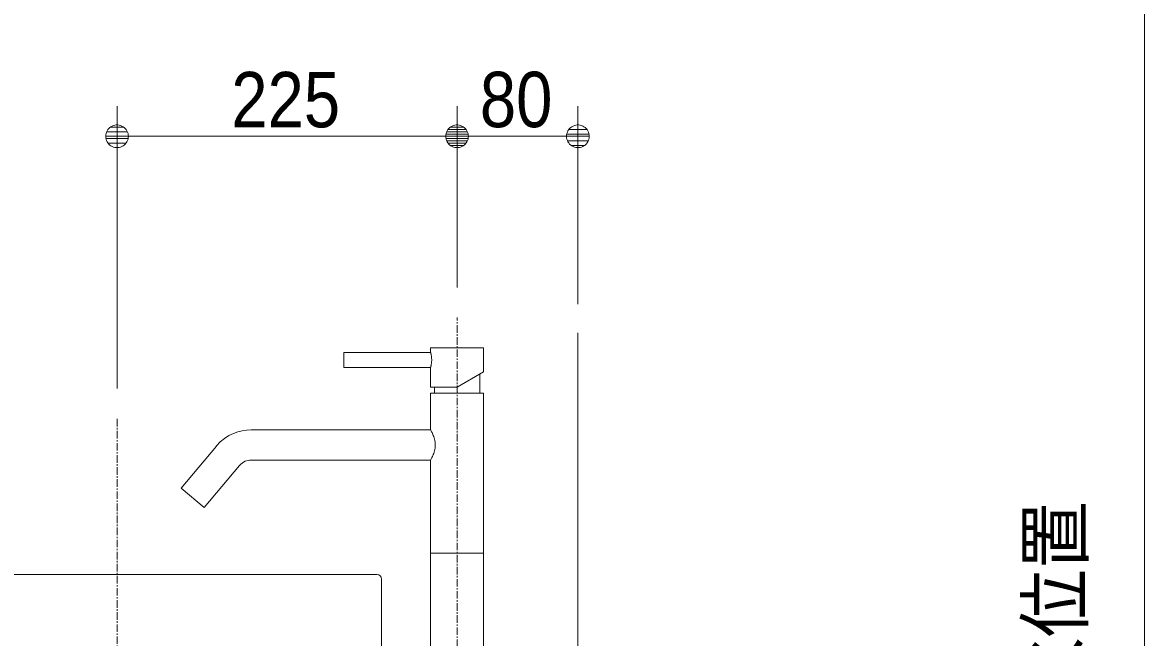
# Model space of a CAD drawing. Units: millimetres, scale not verified. Extents: x -6062 to 6062, y -3045 to 3045.
# Drawn here: x 1470 to 2212, y -1272 to -865 of the extents above; entities that cross this region are included whole.
import ezdxf
from ezdxf.enums import TextEntityAlignment as Align

# ---------------------------------------------------------------- set-up
doc = ezdxf.new("R2010")
doc.units = ezdxf.units.MM
doc.header["$LTSCALE"] = 20
doc.linetypes.add('CHAIN1', pattern=[8, 5, -1, 1, -1])
doc.linetypes.add('DASHED1', pattern=[1.8, 1.2, -0.6])
for name, color, linetype, lineweight in [('0-0_1図面枠', 7, 'Continuous', 9), ('0-1_5ボウル・キャビネット', 7, 'Continuous', 9), ('0-2_2寸法-1', 7, 'Continuous', 9), ('0-3_0', 7, 'Continuous', 9), ('0-4_2寸法-2', 7, 'Continuous', 9), ('0-5_4給排水', 7, 'Continuous', 9)]:
    doc.layers.add(name, color=color, linetype=linetype, lineweight=lineweight)
doc.styles.add('ＭＳ Ｐゴシック', font='')
doc.styles.get('ＭＳ Ｐゴシック').set_extended_font_data('MS PGothic')

# ---------------------------------------------------------------- blocks, each defined once
blk = doc.blocks.new('グループ-2')
at = {"layer": '0-0_1図面枠'}
blk.add_lwpolyline([(-80000, 55400), (80000, 55400), (80000, -55400), (-80000, -55400)], close=True, dxfattribs=at)
blk = doc.blocks.new('図面枠')
at = {"layer": '0-0_1図面枠'}
blk.add_blockref('グループ-2', (0, 0), dxfattribs=at)
blk = doc.blocks.new('_Dot')
at = {"layer": '0-3_0'}
for p, q in [((-10, 0), (-20, 0)), ((9.78, 2), (-9.78, 2)), ((7.99, 6), (-7.99, 6)), ((9.16, -3.98), (-9.16, -3.98)), ((6, -7.98), (-6, -7.98))]:
    blk.add_line(p, q, dxfattribs=at)
for points in [[(10, 0), (9.92, 1.25), (9.69, 2.49), (9.3, 3.68), (8.76, 4.82), (8.09, 5.88), (7.29, 6.85), (6.37, 7.71), (5.36, 8.44), (4.26, 9.05), (3.09, 9.51), (1.87, 9.82), (0.63, 9.98), (-0.63, 9.98), (-1.87, 9.82), (-3.09, 9.51), (-4.26, 9.05), (-5.36, 8.44), (-6.37, 7.71), (-7.29, 6.85), (-8.09, 5.88), (-8.76, 4.82), (-9.3, 3.68), (-9.69, 2.49), (-9.92, 1.25), (-10, 0), (0, 0)], [(-10, 0), (-9.92, -1.25), (-9.69, -2.49), (-9.3, -3.68), (-8.76, -4.82), (-8.09, -5.88), (-7.29, -6.85), (-6.37, -7.71), (-5.36, -8.44), (-4.26, -9.05), (-3.09, -9.51), (-1.87, -9.82), (-0.63, -9.98), (0.63, -9.98), (1.87, -9.82), (3.09, -9.51), (4.26, -9.05), (5.36, -8.44), (6.37, -7.71), (7.29, -6.85), (8.09, -5.88), (8.76, -4.82), (9.3, -3.68), (9.69, -2.49), (9.92, -1.25), (10, 0), (0, 0)]]:
    blk.add_lwpolyline(points, close=True, dxfattribs=at)
blk = doc.blocks.new('グループ-58')
at = {"layer": '0-1_5ボウル・キャビネット'}
for p, q in [((69840, -24600), (62960, -24600)), ((62900, -24660), (62900, -25551.2)), ((69900, -25551.2), (69900, -24660)), ((63000, -25600), (69800, -25600)), ((64177.1, -27600), (68622.9, -27600))]:
    blk.add_line(p, q, dxfattribs=at)
at = {"layer": '0-1_5ボウル・キャビネット', "linetype": 'DASHED1'}
blk.add_lwpolyline([(67080, -27084.5), (66880, -27200), (66880, -27540), (65920, -27540), (65920, -27200), (65720, -27084.5)], dxfattribs=at)
at = {"layer": '0-1_5ボウル・キャビネット'}
for centre, radius, start, end in [((62960, -24660), 60, 90, 180), ((69840, -24660), 60, 0, 90), ((63300, -25551.2), 400, 180, 194.2917), ((66685.2, -24688.9), 3893.3, 194.2917, 227.22797), ((66114.8, -24688.9), 3893.3, 312.77203, 345.7083), ((69500, -25551.2), 400, 345.7083, 0), ((64177.1, -27400), 200, 227.22797, 270), ((68622.9, -27400), 200, 270, 312.77203)]:
    blk.add_arc(centre, radius, start, end, dxfattribs=at)
blk = doc.blocks.new('グループ-63')
at = {"layer": '0-5_4給排水', "linetype": 'CHAIN1'}
blk.add_line((66400, -22540), (66400, -34120), dxfattribs=at)
blk = doc.blocks.new('グループ-67')
at = {"layer": '0-5_4給排水', "linetype": 'CHAIN1'}
blk.add_line((70900, -28600), (70900, -21200), dxfattribs=at)
at = {"layer": '0-5_4給排水'}
for p, q in [((71200, -21946.8), (71200, -22200)), ((70600, -22120), (70600, -22200)), ((71250, -24320), (70550, -24320))]:
    blk.add_line(p, q, dxfattribs=at)
blk.add_lwpolyline([(69400, -21660), (69400, -21860), (70550, -21860), (70550, -22120), (70900, -22120), (71249.9, -21918), (71250, -21600), (70550, -21600), (70550, -21660)], close=True, dxfattribs=at)
for points in [[(70550, -21860), (70550.1, -21859.5), (70550.5, -21858.1), (70551.2, -21855.8), (70552, -21852.6), (70553.1, -21848.5), (70554.3, -21843.6), (70555.7, -21837.9), (70557.1, -21831.4), (70558.5, -21824.2), (70559.9, -21816.4), (70561.2, -21808), (70562.3, -21799.1), (70563.3, -21789.7), (70564, -21780), (70564.4, -21770.1), (70564.6, -21760), (70564.5, -21750.3), (70564, -21740.7), (70563.4, -21731.3), (70562.5, -21722.2), (70561.4, -21713.4), (70560.1, -21705.1), (70558.8, -21697.2), (70557.3, -21689.9), (70555.9, -21683.3), (70554.6, -21677.4), (70553.3, -21672.2), (70552.2, -21667.9), (70551.3, -21664.5), (70550.6, -21662), (70550.1, -21660.5), (70550, -21660)], [(71250, -27520), (71250, -22200), (70550, -22200), (70550, -22685.7), (68173.9, -22685.7), (68114.8, -22688.6), (68056.2, -22697.4), (67998.8, -22711.8), (67943.1, -22731.9), (67880.7, -22762.2), (67822.2, -22799.6), (67766.8, -22845), (67716, -22898), (67714.3, -22900), (67246.8, -23457.2), (67553.2, -23714.3), (68020.7, -23157.2), (68037.1, -23139.8), (68055.5, -23124.6), (68075.5, -23111.6), (68097, -23101.1), (68115.5, -23094.4), (68134.7, -23089.6), (68154.2, -23086.7), (68173.9, -23085.7), (70550, -23085.7), (70550, -27520)], [(70550, -23085.7), (70550.6, -23084.7), (70552.2, -23081.8), (70554.9, -23076.9), (70558.6, -23070.3), (70563, -23061.9), (70568.1, -23051.9), (70573.7, -23040.5), (70579.6, -23027.6), (70585.7, -23013.5), (70591.6, -22998.1), (70597.2, -22981.6), (70602.3, -22964.1), (70606.6, -22945.6), (70609.9, -22926.4), (70612, -22906.6), (70612.8, -22886.6), (70612.1, -22866.6), (70610.2, -22846.8), (70607, -22827.6), (70602.8, -22809.2), (70597.8, -22791.7), (70592.2, -22775.2), (70586.3, -22759.7), (70580.3, -22745.4), (70574.4, -22732.4), (70568.8, -22720.7), (70563.5, -22710.5), (70559, -22701.8), (70555.2, -22694.9), (70552.3, -22689.9), (70550.6, -22686.8), (70550, -22685.7)]]:
    blk.add_lwpolyline(points, dxfattribs=at)

msp = doc.modelspace()

# ---------------------------------------------------------------- linework, layer by layer
at = {"layer": '0-1_5ボウル・キャビネット'}
msp.add_lwpolyline([(1837.5, -1070), (1837.5, -2070), (1237.5, -2070)], dxfattribs=at)
at = {"layer": '0-2_2寸法-1'}
for p, q in [((1532.5, -1107), (1532.5, -920)), ((1757.5, -1040), (1757.5, -920)), ((1757.5, -1040), (1757.5, -920)), ((1837.5, -1051), (1837.5, -920)), ((1547.51, -940), (1742.49, -940)), ((1822.49, -940), (1772.51, -940))]:
    msp.add_line(p, q, dxfattribs=at)

# ---------------------------------------------------------------- block references
at = {"layer": '0-0_1図面枠', "xscale": 0.05, "yscale": 0.05}
msp.add_blockref('図面枠', (-1787.5, 0), dxfattribs=at)
at = {"layer": '0-1_5ボウル・キャビネット', "xscale": 0.05, "yscale": 0.05}
msp.add_blockref('グループ-58', (-1787.5, 0), dxfattribs=at)
at = {"layer": '0-2_2寸法-1', "xscale": 0.7503418, "yscale": 0.7503418, "rotation": 180}
for p in [(1532.5, -940), (1757.5, -940)]:
    msp.add_blockref('_Dot', p, dxfattribs=at)
at = {"layer": '0-2_2寸法-1', "xscale": 0.7503418, "yscale": 0.7503418}
for p in [(1757.5, -940), (1837.5, -940)]:
    msp.add_blockref('_Dot', p, dxfattribs=at)
at = {"layer": '0-5_4給排水', "xscale": 0.05, "yscale": 0.05}
for name in ['グループ-67', 'グループ-63']:
    msp.add_blockref(name, (-1787.5, 0), dxfattribs=at)

# ---------------------------------------------------------------- texts
at = {"layer": '0-2_2寸法-1', "style": 'ＭＳ Ｐゴシック', "width": 0.9}
for s, p in [('225', (1608.11, -945.06)), ('80', (1772.62, -944.96))]:
    msp.add_text(s, height=36.66, dxfattribs=at).set_placement(p, align=Align.BOTTOM_LEFT)
at = {"layer": '0-4_2寸法-2', "style": 'ＭＳ Ｐゴシック', "width": 0.9}
msp.add_text('Pトラップ排水位置', height=36.66, rotation=90, dxfattribs=at).set_placement((2182.52, -1570.42), align=Align.BOTTOM_LEFT)

doc.saveas('drawing.dxf')
